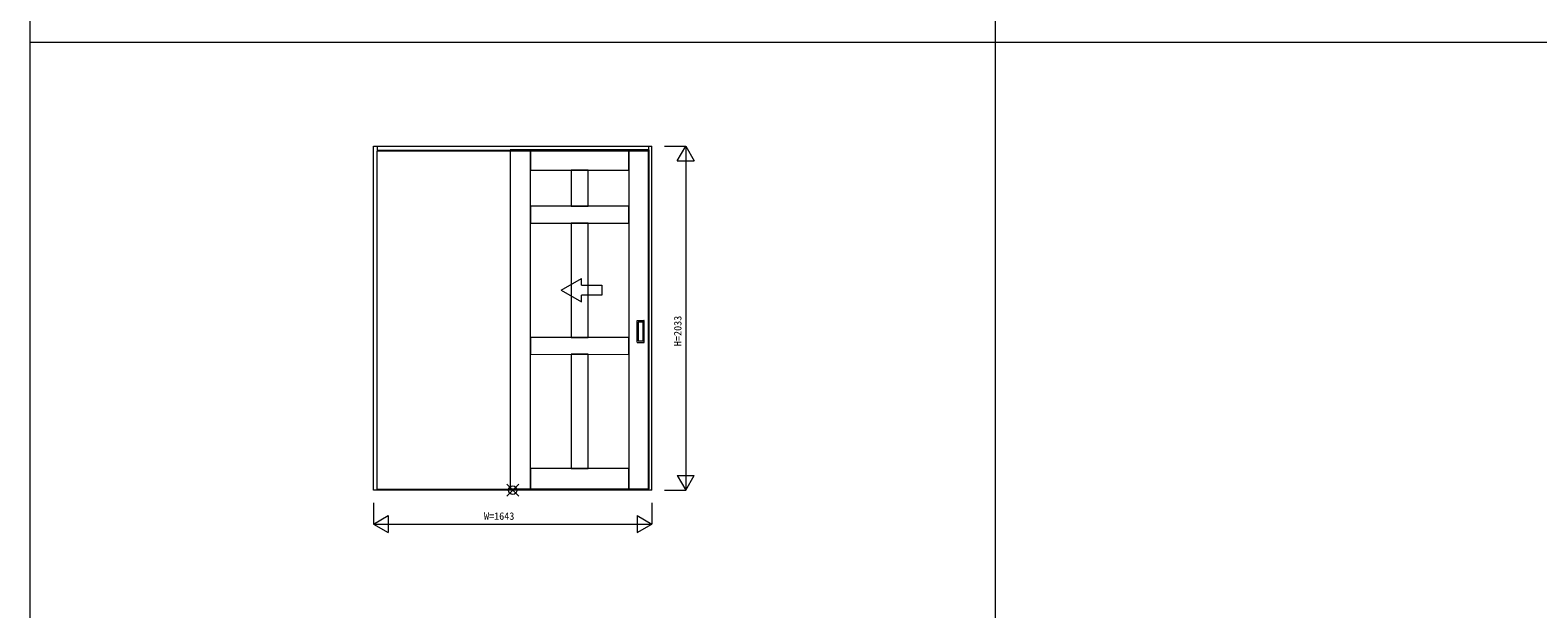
# Model space of a CAD drawing. Units: millimetres, scale not verified. Extents: x -14341 to 14341, y -10000 to 10000.
# Drawn here: x -14341 to -5437, y -3419 to 1 of the extents above; entities that cross this region are included whole.
import ezdxf
from ezdxf.enums import TextEntityAlignment as Align

# ---------------------------------------------------------------- set-up
doc = ezdxf.new("R2010")
doc.units = ezdxf.units.MM
doc.header["$LTSCALE"] = 50
for name, color, linetype, lineweight in [('0-1_YKK_F1', 7, 'Continuous', 18), ('0-2_YKK_IN', 1, 'Continuous', 18), ('0-3_YKK_A1', 4, 'Continuous', 18), ('0-4_YKK_N1', 2, 'Continuous', 18)]:
    doc.layers.add(name, color=color, linetype=linetype, lineweight=lineweight)
doc.styles.add('ＭＳ ゴシック', font='')
doc.styles.get('ＭＳ ゴシック').set_extended_font_data('MS Gothic')

msp = doc.modelspace()

# ---------------------------------------------------------------- linework, layer by layer
at = {"layer": '0-1_YKK_F1'}
for p, q in [((-14340.51, -10000), (-14340.51, 10000)), ((-8640.51, -10000), (-8640.51, 9500)), ((-14340.51, -70), (14159.49, -70))]:
    msp.add_line(p, q, dxfattribs=at)
at = {"layer": '0-2_YKK_IN'}
for p, q in [((-11525.86, -2752.86), (-11455.15, -2682.14)), ((-11525.86, -2682.14), (-11455.15, -2752.86))]:
    msp.add_line(p, q, dxfattribs=at)
msp.add_circle((-11490.51, -2717.5), 25, dxfattribs=at)
at = {"layer": '0-3_YKK_A1'}
for p, q in [((-12312.01, -684.5), (-10669.01, -684.5)), ((-12312.01, -2717.5), (-12312.01, -684.5)), ((-12292.01, -684.5), (-12292.01, -714.5)), ((-12292.01, -708.5), (-10689.01, -708.5)), ((-12292.01, -711.5), (-10689.01, -711.5)), ((-10689.01, -684.5), (-10689.01, -714.5)), ((-10669.01, -2717.5), (-10669.01, -684.5)), ((-12292.01, -2713.5), (-12292.01, -714.5)), ((-10689.01, -2713.5), (-10689.01, -714.5)), ((-11204.49, -1535.78), (-11084.49, -1466.5)), ((-11084.49, -1505.78), (-11084.49, -1466.5)), ((-11204.49, -1535.78), (-11084.49, -1605.06)), ((-11084.49, -1605.06), (-11084.49, -1565.78)), ((-10756.51, -1843.5), (-10756.51, -1715.5)), ((-10755.51, -1714.5), (-10715.51, -1714.5)), ((-10750.51, -1725.5), (-10750.51, -1833.5)), ((-10721.51, -1724.5), (-10749.51, -1724.5)), ((-10720.51, -1833.5), (-10720.51, -1725.5)), ((-10714.51, -1843.5), (-10714.51, -1715.5)), ((-10755.51, -1844.5), (-10715.51, -1844.5)), ((-10749.51, -1834.5), (-10721.51, -1834.5)), ((-10669.01, -2717.5), (-12312.01, -2717.5)), ((-12292.01, -2717.5), (-12292.01, -2713.5)), ((-10689.01, -2713.5), (-12292.01, -2713.5)), ((-10689.01, -2717.5), (-10689.01, -2713.5))]:
    msp.add_line(p, q, dxfattribs=at)
for points in [[(-11505.51, -2709.5), (-11385.51, -2709.5), (-11385.51, -705.5), (-11505.51, -705.5)], [(-11385.51, -825.5), (-10805.51, -825.5), (-10805.51, -705.5), (-11385.51, -705.5)], [(-10805.51, -2709.5), (-10685.51, -2709.5), (-10685.51, -705.5), (-10805.51, -705.5)], [(-11145.51, -825.5), (-11145.51, -1039.45), (-11045.51, -1039.45), (-11045.51, -825.5)], [(-11385.51, -1139.39), (-10805.51, -1139.5), (-10805.51, -1039.5), (-11385.51, -1039.39)], [(-11145.51, -1139.45), (-11145.51, -1814.45), (-11045.51, -1814.45), (-11045.51, -1139.45)], [(-11385.51, -1914.39), (-10805.51, -1914.5), (-10805.51, -1814.5), (-11385.51, -1814.39)], [(-11145.51, -1914.45), (-11145.51, -2589.5), (-11045.51, -2589.5), (-11045.51, -1914.45)], [(-11385.51, -2709.5), (-10805.51, -2709.5), (-10805.51, -2589.5), (-11385.51, -2589.5)]]:
    msp.add_lwpolyline(points, close=True, dxfattribs=at)
for points in [[(-11505.51, -722.5), (-11505.51, -2709.5), (-10685.51, -2709.5)], [(-11084.49, -1505.78), (-10964.49, -1505.78), (-10964.49, -1565.78), (-11084.49, -1565.78)]]:
    msp.add_lwpolyline(points, dxfattribs=at)
for centre, start, end in [((-10755.51, -1715.5), 90, 180), ((-10749.51, -1725.5), 90, 180), ((-10721.51, -1725.5), 360, 90), ((-10715.51, -1715.5), 0, 90), ((-10755.51, -1843.5), 180, 270), ((-10749.51, -1833.5), 180, 270), ((-10721.51, -1833.5), 270, 360), ((-10715.51, -1843.5), 270, 0)]:
    msp.add_arc(centre, 1, start, end, dxfattribs=at)
at = {"layer": '0-4_YKK_N1'}
for p, q in [((-10594.01, -684.5), (-10469.01, -684.5)), ((-10469.01, -684.5), (-10469.01, -2717.5)), ((-10519.01, -771.1), (-10419.01, -771.1)), ((-10519.01, -2630.9), (-10419.01, -2630.9)), ((-10594.01, -2717.5), (-10469.01, -2717.5)), ((-10669.01, -2792.5), (-10669.01, -2917.5)), ((-12312.01, -2917.5), (-12225.41, -2867.5)), ((-12312.01, -2917.5), (-12225.41, -2967.5)), ((-12225.41, -2867.5), (-12225.41, -2967.5)), ((-10755.61, -2867.5), (-10669.01, -2917.5))]:
    msp.add_line(p, q, dxfattribs=at)
for points in [[(-10519.01, -771.1), (-10469.01, -684.5), (-10419.01, -771.1)], [(-10519.01, -2630.9), (-10469.01, -2717.5), (-10419.01, -2630.9)], [(-12312.01, -2792.5), (-12312.01, -2917.5), (-10669.01, -2917.5)], [(-10755.61, -2867.5), (-10755.61, -2967.5), (-10669.01, -2917.5)]]:
    msp.add_lwpolyline(points, dxfattribs=at)

# ---------------------------------------------------------------- texts
at = {"layer": '0-4_YKK_N1', "color": 7, "style": 'ＭＳ ゴシック'}
msp.add_text('H=2033', height=43.99, rotation=90, dxfattribs=at).set_placement((-10481.01, -1866), align=Align.BOTTOM_LEFT)
msp.add_text('W=1643', height=43.99, dxfattribs=at).set_placement((-11660.51, -2905.5), align=Align.BOTTOM_LEFT)

doc.saveas('drawing.dxf')
